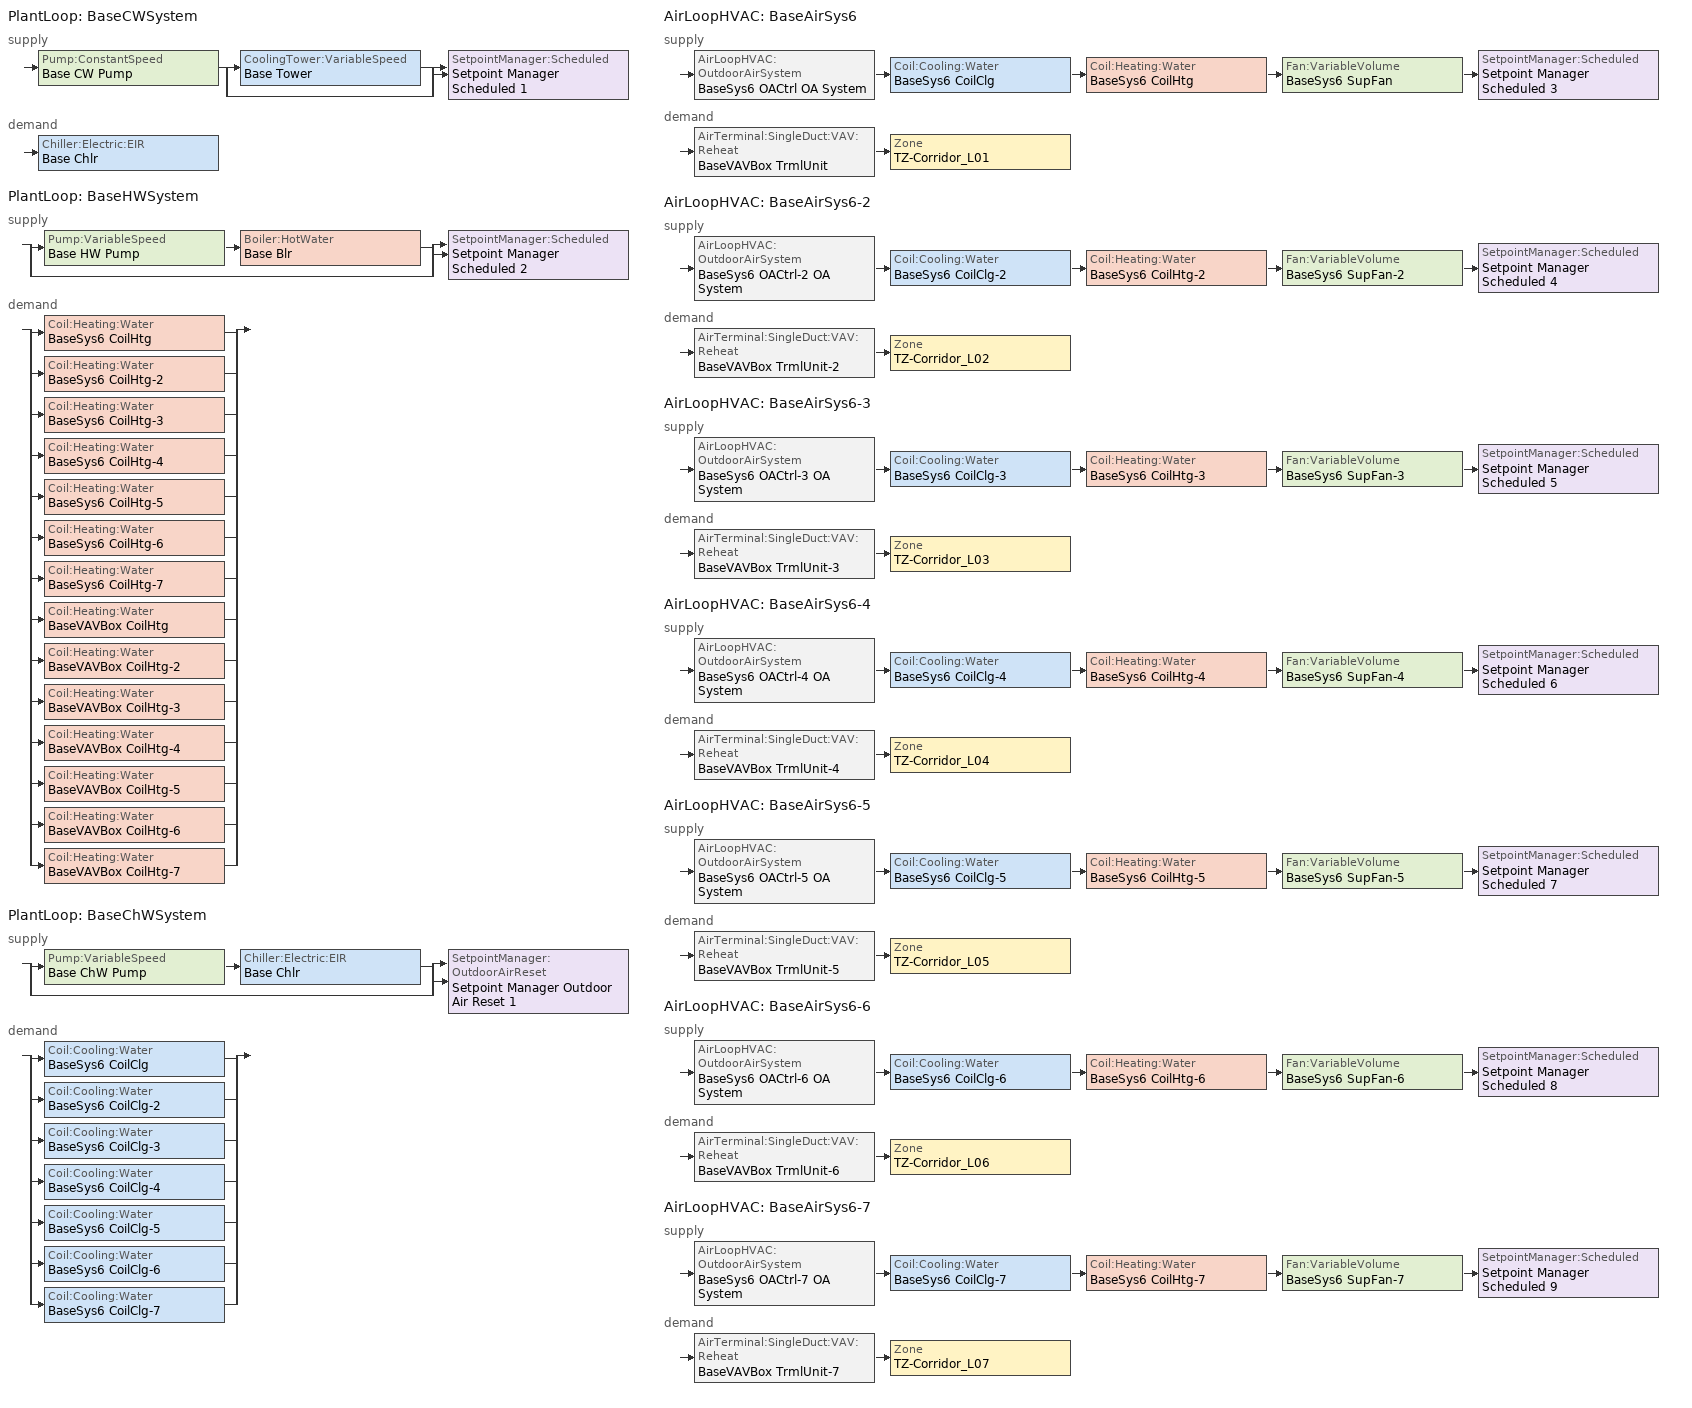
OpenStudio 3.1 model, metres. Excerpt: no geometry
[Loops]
PlantLoop 'BaseCWSystem'
 supply: Pump:ConstantSpeed 'Base CW Pump' > split
  | CoolingTower:VariableSpeed 'Base Tower'
  | bypass
  join > SetpointManager:Scheduled 'Setpoint Manager Scheduled 1'
 demand: Chiller:Electric:EIR 'Base Chlr'
PlantLoop 'BaseHWSystem'
 supply: split
  | Pump:VariableSpeed 'Base HW Pump' > Boiler:HotWater 'Base Blr'
  | bypass
  join > SetpointManager:Scheduled 'Setpoint Manager Scheduled 2'
 demand: split
  | Coil:Heating:Water 'BaseSys6 CoilHtg'
  | Coil:Heating:Water 'BaseSys6 CoilHtg-2'
  | Coil:Heating:Water 'BaseSys6 CoilHtg-3'
  | Coil:Heating:Water 'BaseSys6 CoilHtg-4'
  | Coil:Heating:Water 'BaseSys6 CoilHtg-5'
  | Coil:Heating:Water 'BaseSys6 CoilHtg-6'
  | Coil:Heating:Water 'BaseSys6 CoilHtg-7'
  | Coil:Heating:Water 'BaseVAVBox CoilHtg'
  | Coil:Heating:Water 'BaseVAVBox CoilHtg-2'
  | Coil:Heating:Water 'BaseVAVBox CoilHtg-3'
  | Coil:Heating:Water 'BaseVAVBox CoilHtg-4'
  | Coil:Heating:Water 'BaseVAVBox CoilHtg-5'
  | Coil:Heating:Water 'BaseVAVBox CoilHtg-6'
  | Coil:Heating:Water 'BaseVAVBox CoilHtg-7'
PlantLoop 'BaseChWSystem'
 supply: split
  | Pump:VariableSpeed 'Base ChW Pump' > Chiller:Electric:EIR 'Base Chlr'
  | bypass
  join > SetpointManager:OutdoorAirReset 'Setpoint Manager Outdoor Air Reset 1'
 demand: split
  | Coil:Cooling:Water 'BaseSys6 CoilClg'
  | Coil:Cooling:Water 'BaseSys6 CoilClg-2'
  | Coil:Cooling:Water 'BaseSys6 CoilClg-3'
  | Coil:Cooling:Water 'BaseSys6 CoilClg-4'
  | Coil:Cooling:Water 'BaseSys6 CoilClg-5'
  | Coil:Cooling:Water 'BaseSys6 CoilClg-6'
  | Coil:Cooling:Water 'BaseSys6 CoilClg-7'
AirLoopHVAC 'BaseAirSys6'
 supply: AirLoopHVAC:OutdoorAirSystem 'BaseSys6 OACtrl OA System' > Coil:Cooling:Water 'BaseSys6 CoilClg' > Coil:Heating:Water 'BaseSys6 CoilHtg' > Fan:VariableVolume 'BaseSys6 SupFan' > SetpointManager:Scheduled 'Setpoint Manager Scheduled 3'
 demand: AirTerminal:SingleDuct:VAV:Reheat 'BaseVAVBox TrmlUnit' > Zone 'TZ-Corridor_L01'
AirLoopHVAC 'BaseAirSys6-2'
 supply: AirLoopHVAC:OutdoorAirSystem 'BaseSys6 OACtrl-2 OA System' > Coil:Cooling:Water 'BaseSys6 CoilClg-2' > Coil:Heating:Water 'BaseSys6 CoilHtg-2' > Fan:VariableVolume 'BaseSys6 SupFan-2' > SetpointManager:Scheduled 'Setpoint Manager Scheduled 4'
 demand: AirTerminal:SingleDuct:VAV:Reheat 'BaseVAVBox TrmlUnit-2' > Zone 'TZ-Corridor_L02'
AirLoopHVAC 'BaseAirSys6-3'
 supply: AirLoopHVAC:OutdoorAirSystem 'BaseSys6 OACtrl-3 OA System' > Coil:Cooling:Water 'BaseSys6 CoilClg-3' > Coil:Heating:Water 'BaseSys6 CoilHtg-3' > Fan:VariableVolume 'BaseSys6 SupFan-3' > SetpointManager:Scheduled 'Setpoint Manager Scheduled 5'
 demand: AirTerminal:SingleDuct:VAV:Reheat 'BaseVAVBox TrmlUnit-3' > Zone 'TZ-Corridor_L03'
AirLoopHVAC 'BaseAirSys6-4'
 supply: AirLoopHVAC:OutdoorAirSystem 'BaseSys6 OACtrl-4 OA System' > Coil:Cooling:Water 'BaseSys6 CoilClg-4' > Coil:Heating:Water 'BaseSys6 CoilHtg-4' > Fan:VariableVolume 'BaseSys6 SupFan-4' > SetpointManager:Scheduled 'Setpoint Manager Scheduled 6'
 demand: AirTerminal:SingleDuct:VAV:Reheat 'BaseVAVBox TrmlUnit-4' > Zone 'TZ-Corridor_L04'
AirLoopHVAC 'BaseAirSys6-5'
 supply: AirLoopHVAC:OutdoorAirSystem 'BaseSys6 OACtrl-5 OA System' > Coil:Cooling:Water 'BaseSys6 CoilClg-5' > Coil:Heating:Water 'BaseSys6 CoilHtg-5' > Fan:VariableVolume 'BaseSys6 SupFan-5' > SetpointManager:Scheduled 'Setpoint Manager Scheduled 7'
 demand: AirTerminal:SingleDuct:VAV:Reheat 'BaseVAVBox TrmlUnit-5' > Zone 'TZ-Corridor_L05'
AirLoopHVAC 'BaseAirSys6-6'
 supply: AirLoopHVAC:OutdoorAirSystem 'BaseSys6 OACtrl-6 OA System' > Coil:Cooling:Water 'BaseSys6 CoilClg-6' > Coil:Heating:Water 'BaseSys6 CoilHtg-6' > Fan:VariableVolume 'BaseSys6 SupFan-6' > SetpointManager:Scheduled 'Setpoint Manager Scheduled 8'
 demand: AirTerminal:SingleDuct:VAV:Reheat 'BaseVAVBox TrmlUnit-6' > Zone 'TZ-Corridor_L06'
AirLoopHVAC 'BaseAirSys6-7'
 supply: AirLoopHVAC:OutdoorAirSystem 'BaseSys6 OACtrl-7 OA System' > Coil:Cooling:Water 'BaseSys6 CoilClg-7' > Coil:Heating:Water 'BaseSys6 CoilHtg-7' > Fan:VariableVolume 'BaseSys6 SupFan-7' > SetpointManager:Scheduled 'Setpoint Manager Scheduled 9'
 demand: AirTerminal:SingleDuct:VAV:Reheat 'BaseVAVBox TrmlUnit-7' > Zone 'TZ-Corridor_L07'
[Sizing:Zone] Zone Cooling Design Supply Air Temperature Input Method=TemperatureDifference; Zone Cooling Design Supply Air Temperature {C}=14; Zone Cooling Design Supply Air Temperature Difference {deltaC}=11.1111; Zone Heating Design Supply Air Temperature Input Method=TemperatureDifference; Zone Heating Design Supply Air Temperature {C}=40; Zone Heating Design Supply Air Temperature Difference {deltaC}=13.8889; Zone Cooling Design Supply Air Humidity Ratio {kg-H2O/kg-air}=0.0085; Zone Heating Design Supply Air Humidity Ratio {kg-H2O/kg-air}=0.008; Zone Heating Sizing Factor=1; Zone Cooling Sizing Factor=1; Cooling Design Air Flow Method=DesignDay; Cooling Minimum Air Flow per Zone Floor Area {m3/s-m2}=0; Cooling Minimum Air Flow {m3/s}=0; Cooling Minimum Air Flow Fraction=0; Heating Design Air Flow Method=DesignDayWithLimit; Heating Maximum Air Flow per Zone Floor Area {m3/s-m2}=0; Heating Maximum Air Flow {m3/s}=0; Heating Maximum Air Flow Fraction=0.5; Account for Dedicated Outdoor Air System=No; Dedicated Outdoor Air System Control Strategy=NeutralSupplyAir; Dedicated Outdoor Air Low Setpoint Temperature for Design {C}=autosize; Dedicated Outdoor Air High Setpoint Temperature for Design {C}=autosize
TZ-Corridor_L01; TZ-Corridor_L02; TZ-Corridor_L03; TZ-Corridor_L04; TZ-Corridor_L05; TZ-Corridor_L06; TZ-Corridor_L07
[Zone equipment]
TZ-Corridor_L01: BaseVAVBox TrmlUnit
TZ-Corridor_L02: BaseVAVBox TrmlUnit-2
TZ-Corridor_L03: BaseVAVBox TrmlUnit-3
TZ-Corridor_L04: BaseVAVBox TrmlUnit-4
TZ-Corridor_L05: BaseVAVBox TrmlUnit-5
TZ-Corridor_L06: BaseVAVBox TrmlUnit-6
TZ-Corridor_L07: BaseVAVBox TrmlUnit-7
[PlantLoop] Glycol Concentration=0; Plant Loop Volume {m3}=Autocalculate; Load Distribution Scheme=Optimal
Name | Fluid Type
BaseCWSystem; BaseChWSystem
BaseHWSystem | Water
[Sizing:Plant] Sizing Option=NonCoincident; Zone Timesteps in Averaging Window=1; Coincident Sizing Factor Mode=None
Name | Loop Type | Design Loop Exit Temperature {C} | Loop Design Temperature Difference {deltaC}
BaseCWSystem | Condenser | 26.0556 | 5.55556
BaseHWSystem | Heating | 71.1111 | 22.2222
BaseChWSystem | Cooling | 6.66667 | 11.1111
[CoolingTower:VariableSpeed]
Base Tower: Model Type=CoolToolsCrossFlow; Design Inlet Air Wet-Bulb Temperature {C}=20.5; Design Approach Temperature {deltaC}=5.55556; Design Range Temperature {deltaC}=5.55556; Design Water Flow Rate {m3/s}=autosize; Design Air Flow Rate {m3/s}=autosize; Design Fan Power {W}=autosize; Fan Power Ratio Function of Air Flow Rate Ratio Curve=Cooling Tower Variable Speed 1 Fan Power Ratio Curve; Minimum Air Flow Rate Ratio=0.5; Fraction of Tower Capacity in Free Convection Regime=0.125; Basin Heater Capacity {W/K}=0; Basin Heater Setpoint Temperature {C}=2; Evaporation Loss Mode=SaturatedExit; Evaporation Loss Factor {percent/K}=0.2; Drift Loss Percent {percent}=0.008; Blowdown Calculation Mode=ConcentrationRatio; Blowdown Concentration Ratio=3; Number of Cells=1; Sizing Factor=1
[Pump:ConstantSpeed]
Base CW Pump: Rated Flow Rate {m3/s}=autosize; Rated Pump Head {Pa}=0; Rated Power Consumption {W}=autosize; Motor Efficiency=1; Fraction of Motor Inefficiencies to Fluid Stream=0; Pump Control Type=Intermittent; Design Power Sizing Method=PowerPerFlowPerPressure; Design Electric Power per Unit Flow Rate {W/(m3/s)}=348701.1; Design Shaft Power per Unit Flow Rate per Unit Head {W-s/m3-Pa}=1.28205
[SetpointManager:Scheduled] Control Variable=Temperature
Name | Schedule | Setpoint Node or NodeList
Setpoint Manager Scheduled 1 | BaseCWSystem Supply Temp Schedule | BaseCWSystem Supply Mixer Outlet Node
Setpoint Manager Scheduled 2 | BaseHWSystem Supply Temp Schedule | BaseHWSystem Supply Mixer Outlet Node
Setpoint Manager Scheduled 3 | BaseAirSys6 Supply Air Temp Schedule | BaseSys6 SupFan Outlet Node
Setpoint Manager Scheduled 4 | BaseAirSys6-2 Supply Air Temp Schedule | BaseSys6 SupFan-2 Outlet Node
Setpoint Manager Scheduled 5 | BaseAirSys6-3 Supply Air Temp Schedule | BaseSys6 SupFan-3 Outlet Node
Setpoint Manager Scheduled 6 | BaseAirSys6-4 Supply Air Temp Schedule | BaseSys6 SupFan-4 Outlet Node
Setpoint Manager Scheduled 7 | BaseAirSys6-5 Supply Air Temp Schedule | BaseSys6 SupFan-5 Outlet Node
Setpoint Manager Scheduled 8 | BaseAirSys6-6 Supply Air Temp Schedule | BaseSys6 SupFan-6 Outlet Node
Setpoint Manager Scheduled 9 | BaseAirSys6-7 Supply Air Temp Schedule | BaseSys6 SupFan-7 Outlet Node
[Boiler:HotWater]
Base Blr: Fuel Type=NaturalGas; Nominal Thermal Efficiency=0.9; Efficiency Curve Temperature Evaluation Variable=EnteringBoiler; Normalized Boiler Efficiency Curve=BlrHWCondBlrFIRRatio_fQRatioTewtSI; Water Outlet Upper Temperature Limit {C}=99; Boiler Flow Mode=LeavingSetpointModulated; Parasitic Electric Load {W}=0; Sizing Factor=1
[Pump:VariableSpeed] Rated Pump Head {Pa}=0; Motor Efficiency=1; Coefficient 1 of the Part Load Performance Curve=0.0273; Coefficient 2 of the Part Load Performance Curve=-0.1317; Coefficient 3 of the Part Load Performance Curve=0.6642; Coefficient 4 of the Part Load Performance Curve=0.4445; Pump Control Type=Intermittent; Skin Loss Radiative Fraction=0.5; Design Power Sizing Method=PowerPerFlowPerPressure; Design Electric Power per Unit Flow Rate {W/(m3/s)}=348701.1; Design Shaft Power per Unit Flow Rate per Unit Head {W-s/m3-Pa}=1.28205; Design Minimum Flow Rate Fraction=0
Base HW Pump; Base ChW Pump
[Chiller:Electric:EIR]
Base Chlr: Reference Capacity {W}=Autosize; Reference COP {W/W}=5.06043; Reference Entering Condenser Fluid Temperature {C}=26.0556; Reference Chilled Water Flow Rate {m3/s}=Autosize; Cooling Capacity Function of Temperature Curve=ChlrWtrCentPathBGtEql600tonQRatio_fTchwsTcwsSI; Electric Input to Cooling Output Ratio Function of Temperature Curve=ChlrWtrCentPathBGtEql600tonEIRRatio_fTchwsTcwsSI; Electric Input to Cooling Output Ratio Function of Part Load Ratio Curve=ChlrWtrCentPathBGtEql600tonEIRRatio_fQRatio; Minimum Part Load Ratio=0.15; Minimum Unloading Ratio=0.15; Condenser Type=WaterCooled; Chiller Flow Mode=LeavingSetpointModulated; Design Heat Recovery Water Flow Rate {m3/s}=Autosize; Sizing Factor=1; Basin Heater Capacity {W/K}=0; Basin Heater Setpoint Temperature {C}=10; Condenser Heat Recovery Relative Capacity Fraction=1
[SetpointManager:OutdoorAirReset]
Setpoint Manager Outdoor Air Reset 1: Control Variable=Temperature; Setpoint at Outdoor Low Temperature {C}=12.2222; Outdoor Low Temperature {C}=15.5556; Setpoint at Outdoor High Temperature {C}=6.66667; Outdoor High Temperature {C}=26.6667; Setpoint Node or NodeList=BaseChWSystem Supply Mixer Outlet Node
[AirLoopHVAC] Availability Schedule=OfficeHVACAvail; Design Supply Air Flow Rate {m3/s}=autosize; Design Return Air Flow Fraction of Supply Air Flow=1
BaseAirSys6; BaseAirSys6-2; BaseAirSys6-3; BaseAirSys6-4; BaseAirSys6-5; BaseAirSys6-6; BaseAirSys6-7
[Sizing:System] Type of Load to Size On=Sensible; Design Outdoor Air Flow Rate {m3/s}=Autosize; Central Heating Maximum System Air Flow Ratio=0.5; Preheat Design Temperature {C}=5.68434e-14; Preheat Design Humidity Ratio {kg-H2O/kg-Air}=0; Precool Design Temperature {C}=5.68434e-14; Precool Design Humidity Ratio {kg-H2O/kg-Air}=0; Central Cooling Design Supply Air Temperature {C}=12.7778; Central Heating Design Supply Air Temperature {C}=15.5556; Sizing Option=Coincident; 100% Outdoor Air in Cooling=No; 100% Outdoor Air in Heating=No; Central Cooling Design Supply Air Humidity Ratio {kg-H2O/kg-Air}=0.0085; Central Heating Design Supply Air Humidity Ratio {kg-H2O/kg-Air}=0.008; Cooling Design Air Flow Method=DesignDay; Cooling Design Air Flow Rate {m3/s}=0; Heating Design Air Flow Method=DesignDay; Heating Design Air Flow Rate {m3/s}=0; System Outdoor Air Method=ZoneSum; Zone Maximum Outdoor Air Fraction=1; Cooling Supply Air Flow Rate Per Floor Area {m3/s-m2}=0.00996765; Cooling Fraction of Autosized Cooling Supply Air Flow Rate=1; Cooling Supply Air Flow Rate Per Unit Cooling Capacity {m3/s-W}=3.94755e-05; Heating Supply Air Flow Rate Per Floor Area {m3/s-m2}=0.00996765; Heating Fraction of Autosized Heating Supply Air Flow Rate=1; Heating Fraction of Autosized Cooling Supply Air Flow Rate=1; Heating Supply Air Flow Rate Per Unit Heating Capacity {m3/s-W}=3.15882e-05; Cooling Design Capacity Method=CoolingDesignCapacity; Cooling Design Capacity {W}=autosize; Cooling Design Capacity Per Floor Area {W/m2}=234.7; Fraction of Autosized Cooling Design Capacity=1; Heating Design Capacity Method=HeatingDesignCapacity; Heating Design Capacity {W}=autosize; Heating Design Capacity Per Floor Area {W/m2}=157; Fraction of Autosized Heating Design Capacity=1; Central Cooling Capacity Control Method=OnOff
BaseAirSys6; BaseAirSys6-2; BaseAirSys6-3; BaseAirSys6-4; BaseAirSys6-5; BaseAirSys6-6; BaseAirSys6-7
[Fan:VariableVolume] Availability Schedule=Always On Discrete; Fan Total Efficiency=1; Pressure Rise {Pa}=0; Maximum Flow Rate {m3/s}=Autosize; Fan Power Minimum Flow Rate Input Method=FixedFlowRate; Fan Power Minimum Flow Fraction=0; Fan Power Minimum Air Flow Rate {m3/s}=0; Motor Efficiency=1; Motor In Airstream Fraction=1; Fan Power Coefficient 1=0.04076; Fan Power Coefficient 2=0.088045; Fan Power Coefficient 3=-0.072926; Fan Power Coefficient 4=0.94374; Fan Power Coefficient 5=0
BaseSys6 SupFan; BaseSys6 SupFan-2; BaseSys6 SupFan-3; BaseSys6 SupFan-4; BaseSys6 SupFan-5; BaseSys6 SupFan-6; BaseSys6 SupFan-7
[Coil:Heating:Water] Availability Schedule=Always On Discrete; Rated Inlet Water Temperature {C}=71.1111; Rated Inlet Air Temperature {C}=16.6; Rated Outlet Water Temperature {C}=48.8889; Rated Outlet Air Temperature {C}=32.2
BaseSys6 CoilHtg; BaseSys6 CoilHtg-2; BaseSys6 CoilHtg-3; BaseSys6 CoilHtg-4; BaseSys6 CoilHtg-5; BaseSys6 CoilHtg-6; BaseSys6 CoilHtg-7; BaseVAVBox CoilHtg; BaseVAVBox CoilHtg-2; BaseVAVBox CoilHtg-3; BaseVAVBox CoilHtg-4; BaseVAVBox CoilHtg-5; BaseVAVBox CoilHtg-6; BaseVAVBox CoilHtg-7
[Controller:WaterCoil] Minimum Actuated Flow {m3/s}=0
Name | Water Coil | Action | Controller Convergence Tolerance {deltaC}
Controller Water Coil 1 | BaseSys6 CoilHtg | Normal | 0.1
Controller Water Coil 2 | BaseSys6 CoilClg | Reverse
Controller Water Coil 3 | BaseSys6 CoilHtg-2 | Normal | 0.1
Controller Water Coil 4 | BaseSys6 CoilClg-2 | Reverse
Controller Water Coil 5 | BaseSys6 CoilHtg-3 | Normal | 0.1
Controller Water Coil 6 | BaseSys6 CoilClg-3 | Reverse
Controller Water Coil 7 | BaseSys6 CoilHtg-4 | Normal | 0.1
Controller Water Coil 8 | BaseSys6 CoilClg-4 | Reverse
Controller Water Coil 9 | BaseSys6 CoilHtg-5 | Normal | 0.1
Controller Water Coil 10 | BaseSys6 CoilClg-5 | Reverse
Controller Water Coil 11 | BaseSys6 CoilHtg-6 | Normal | 0.1
Controller Water Coil 12 | BaseSys6 CoilClg-6 | Reverse
Controller Water Coil 13 | BaseSys6 CoilHtg-7 | Normal | 0.1
Controller Water Coil 14 | BaseSys6 CoilClg-7 | Reverse
Controller Water Coil 15 | BaseVAVBox CoilHtg | Normal
Controller Water Coil 16 | BaseVAVBox CoilHtg-2 | Normal
Controller Water Coil 17 | BaseVAVBox CoilHtg-3 | Normal
Controller Water Coil 18 | BaseVAVBox CoilHtg-4 | Normal
Controller Water Coil 19 | BaseVAVBox CoilHtg-5 | Normal
Controller Water Coil 20 | BaseVAVBox CoilHtg-6 | Normal
Controller Water Coil 21 | BaseVAVBox CoilHtg-7 | Normal
[Coil:Cooling:Water] Availability Schedule=Always On Discrete; Design Inlet Air Temperature {C}=Autosize; Design Outlet Air Temperature {C}=Autosize; Design Inlet Air Humidity Ratio {kg-H2O/kg-air}=Autosize; Design Outlet Air Humidity Ratio {kg-H2O/kg-air}=Autosize; Type of Analysis=DetailedAnalysis
BaseSys6 CoilClg; BaseSys6 CoilClg-2; BaseSys6 CoilClg-3; BaseSys6 CoilClg-4; BaseSys6 CoilClg-5; BaseSys6 CoilClg-6; BaseSys6 CoilClg-7
[Controller:OutdoorAir] Minimum Outdoor Air Flow Rate {m3/s}=0; Maximum Outdoor Air Flow Rate {m3/s}=Autosize; Economizer Control Type=NoEconomizer; Economizer Control Action Type=ModulateFlow; Economizer Maximum Limit Enthalpy {J/kg}=64000; Lockout Type=NoLockout; Minimum Limit Type=FixedMinimum; High Humidity Control=No; Heat Recovery Bypass Control Type=BypassWhenWithinEconomizerLimits
Name | Minimum Outdoor Air Schedule | Controller Mechanical Ventilation
BaseSys6 OACtrl | BaseSys6 OACtrl Schedule | BaseSys6 OACtrl Mech Vent Controller
BaseSys6 OACtrl-2 | BaseSys6 OACtrl-2 Schedule | BaseSys6 OACtrl-2 Mech Vent Controller
BaseSys6 OACtrl-3 | BaseSys6 OACtrl-3 Schedule | BaseSys6 OACtrl-3 Mech Vent Controller
BaseSys6 OACtrl-4 | BaseSys6 OACtrl-4 Schedule | BaseSys6 OACtrl-4 Mech Vent Controller
BaseSys6 OACtrl-5 | BaseSys6 OACtrl-5 Schedule | BaseSys6 OACtrl-5 Mech Vent Controller
BaseSys6 OACtrl-6 | BaseSys6 OACtrl-6 Schedule | BaseSys6 OACtrl-6 Mech Vent Controller
BaseSys6 OACtrl-7 | BaseSys6 OACtrl-7 Schedule | BaseSys6 OACtrl-7 Mech Vent Controller
[Controller:MechanicalVentilation] Availability Schedule=Always On Discrete; System Outdoor Air Method=ZoneSum
BaseSys6 OACtrl Mech Vent Controller; BaseSys6 OACtrl-2 Mech Vent Controller; BaseSys6 OACtrl-3 Mech Vent Controller; BaseSys6 OACtrl-4 Mech Vent Controller; BaseSys6 OACtrl-5 Mech Vent Controller; BaseSys6 OACtrl-6 Mech Vent Controller; BaseSys6 OACtrl-7 Mech Vent Controller
[AirLoopHVAC:OutdoorAirSystem]
Name | Controller
BaseSys6 OACtrl OA System | BaseSys6 OACtrl
BaseSys6 OACtrl-2 OA System | BaseSys6 OACtrl-2
BaseSys6 OACtrl-3 OA System | BaseSys6 OACtrl-3
BaseSys6 OACtrl-4 OA System | BaseSys6 OACtrl-4
BaseSys6 OACtrl-5 OA System | BaseSys6 OACtrl-5
BaseSys6 OACtrl-6 OA System | BaseSys6 OACtrl-6
BaseSys6 OACtrl-7 OA System | BaseSys6 OACtrl-7
[AirTerminal:SingleDuct:VAV:Reheat] Availability Schedule=Always On Discrete; Maximum Air Flow Rate {m3/s}=AutoSize; Zone Minimum Air Flow Input Method=FixedFlowRate; Constant Minimum Air Flow Fraction=0.3; Maximum Hot Water or Steam Flow Rate {m3/s}=AutoSize; Minimum Hot Water or Steam Flow Rate {m3/s}=0; Convergence Tolerance=0.001; Damper Heating Action=Reverse; Maximum Flow Fraction During Reheat=0.5; Maximum Reheat Air Temperature {C}=35; Control For Outdoor Air=No
Name | Fixed Minimum Air Flow Rate {m3/s} | Reheat Coil
BaseVAVBox TrmlUnit | 0.17283 | BaseVAVBox CoilHtg
BaseVAVBox TrmlUnit-2 | 0.379745 | BaseVAVBox CoilHtg-2
BaseVAVBox TrmlUnit-3 | 0.550583 | BaseVAVBox CoilHtg-3
BaseVAVBox TrmlUnit-4 | 0.450641 | BaseVAVBox CoilHtg-4
BaseVAVBox TrmlUnit-5 | 0.454902 | BaseVAVBox CoilHtg-5
BaseVAVBox TrmlUnit-6 | 0.454905 | BaseVAVBox CoilHtg-6
BaseVAVBox TrmlUnit-7 | 0.454905 | BaseVAVBox CoilHtg-7
[Curve:Biquadratic] Minimum Value of y=15.56
Name | Coefficient1 Constant | Coefficient2 x | Coefficient3 x**2 | Coefficient4 y | Coefficient5 y**2 | Coefficient6 x*y | Minimum Value of x | Maximum Value of x | Maximum Value of y | Minimum Curve Output | Maximum Curve Output
BlrHWCondBlrFIRRatio_fQRatioTewtSI | 1.19381 | -0.110825 | 0.039514 | -0.006371 | 3.8e-05 | 0.00083 | 0.1 | 1 | 71.1 | 0.93 | 1.05
ChlrWtrCentPathBGtEql600tonQRatio_fTchwsTcwsSI | 0.854454 | 0.042526 | -0.000185 | 0.011697 | -0.000497 | -0.000412 | 4.44 | 12.22 | 29.44 | 0.9 | 1.33
ChlrWtrCentPathBGtEql600tonEIRRatio_fTchwsTcwsSI | 0.737625 | 0.001456 | -0.000223 | 0.007116 | 0.000267 | -0.000735 | 4.44 | 12.22 | 29.44 | 0.76 | 1.08
[Curve:Cubic]
Cooling Tower Variable Speed 1 Fan Power Ratio Curve: Coefficient1 Constant=-0.0093; Coefficient2 x=0.0512; Coefficient3 x**2=-0.0838; Coefficient4 x**3=1.0419; Minimum Value of x=0.15; Maximum Value of x=1
[Curve:Quadratic]
ChlrWtrCentPathBGtEql600tonEIRRatio_fQRatio: Coefficient1 Constant=0.107426; Coefficient2 x=0.156775; Coefficient3 x**2=0.739345; Minimum Value of x=0.1; Maximum Value of x=100; Minimum Curve Output=0.13
[Schedule:Day]
OfficeHVACAvailSun; BaseSys6 OACtrl Schedule Week 1 Sunday; BaseSys6 OACtrl Schedule Week 1 Holiday; BaseSys6 OACtrl Schedule Week 1 Custom 1; BaseSys6 OACtrl Schedule Week 1 Custom 2; BaseSys6 OACtrl-2 Schedule Week 1 Sunday; BaseSys6 OACtrl-2 Schedule Week 1 Holiday; BaseSys6 OACtrl-2 Schedule Week 1 Custom 1; BaseSys6 OACtrl-2 Schedule Week 1 Custom 2; BaseSys6 OACtrl-3 Schedule Week 1 Sunday; BaseSys6 OACtrl-3 Schedule Week 1 Holiday; BaseSys6 OACtrl-3 Schedule Week 1 Custom 1; BaseSys6 OACtrl-3 Schedule Week 1 Custom 2; BaseSys6 OACtrl-4 Schedule Week 1 Sunday; BaseSys6 OACtrl-4 Schedule Week 1 Holiday; BaseSys6 OACtrl-4 Schedule Week 1 Custom 1; BaseSys6 OACtrl-4 Schedule Week 1 Custom 2; BaseSys6 OACtrl-5 Schedule Week 1 Sunday; BaseSys6 OACtrl-5 Schedule Week 1 Holiday; BaseSys6 OACtrl-5 Schedule Week 1 Custom 1; BaseSys6 OACtrl-5 Schedule Week 1 Custom 2; BaseSys6 OACtrl-6 Schedule Week 1 Sunday; BaseSys6 OACtrl-6 Schedule Week 1 Holiday; BaseSys6 OACtrl-6 Schedule Week 1 Custom 1; BaseSys6 OACtrl-6 Schedule Week 1 Custom 2; BaseSys6 OACtrl-7 Schedule Week 1 Sunday; BaseSys6 OACtrl-7 Schedule Week 1 Holiday; BaseSys6 OACtrl-7 Schedule Week 1 Custom 1; BaseSys6 OACtrl-7 Schedule Week 1 Custom 2: 1, 0, 0, 2, 0, 0, 3, 0, 0, 4, 0, 0, 5, 0, 0, 6, 0, 0, 7, 0, 0, 8, 0, 0, 9, 0, 0, 10, 0, 0, 11, 0, 0, 12, 0, 0, 13, 0, 0, 14, 0, 0, 15, 0, 0, 16, 0, 0, 17, 0, 0, 18, 0, 0, 19, 0, 0, 20, 0, 0, 21, 0, 0, 22, 0, 0, 23, 0, 0, 24, 0, 0
OfficeHVACAvailWD; BaseSys6 OACtrl Schedule Week 1 Monday; BaseSys6 OACtrl Schedule Week 1 Tuesday; BaseSys6 OACtrl Schedule Week 1 Wednesday; BaseSys6 OACtrl Schedule Week 1 Thursday; BaseSys6 OACtrl Schedule Week 1 Friday; BaseSys6 OACtrl-2 Schedule Week 1 Monday; BaseSys6 OACtrl-2 Schedule Week 1 Tuesday; BaseSys6 OACtrl-2 Schedule Week 1 Wednesday; BaseSys6 OACtrl-2 Schedule Week 1 Thursday; BaseSys6 OACtrl-2 Schedule Week 1 Friday; BaseSys6 OACtrl-3 Schedule Week 1 Monday; BaseSys6 OACtrl-3 Schedule Week 1 Tuesday; BaseSys6 OACtrl-3 Schedule Week 1 Wednesday; BaseSys6 OACtrl-3 Schedule Week 1 Thursday; BaseSys6 OACtrl-3 Schedule Week 1 Friday; BaseSys6 OACtrl-4 Schedule Week 1 Monday; BaseSys6 OACtrl-4 Schedule Week 1 Tuesday; BaseSys6 OACtrl-4 Schedule Week 1 Wednesday; BaseSys6 OACtrl-4 Schedule Week 1 Thursday; BaseSys6 OACtrl-4 Schedule Week 1 Friday; BaseSys6 OACtrl-5 Schedule Week 1 Monday; BaseSys6 OACtrl-5 Schedule Week 1 Tuesday; BaseSys6 OACtrl-5 Schedule Week 1 Wednesday; BaseSys6 OACtrl-5 Schedule Week 1 Thursday; BaseSys6 OACtrl-5 Schedule Week 1 Friday; BaseSys6 OACtrl-6 Schedule Week 1 Monday; BaseSys6 OACtrl-6 Schedule Week 1 Tuesday; BaseSys6 OACtrl-6 Schedule Week 1 Wednesday; BaseSys6 OACtrl-6 Schedule Week 1 Thursday; BaseSys6 OACtrl-6 Schedule Week 1 Friday; BaseSys6 OACtrl-7 Schedule Week 1 Monday; BaseSys6 OACtrl-7 Schedule Week 1 Tuesday; BaseSys6 OACtrl-7 Schedule Week 1 Wednesday; BaseSys6 OACtrl-7 Schedule Week 1 Thursday; BaseSys6 OACtrl-7 Schedule Week 1 Friday: 1, 0, 0, 2, 0, 0, 3, 0, 0, 4, 0, 0, 5, 0, 0, 6, 0, 1, 7, 0, 1, 8, 0, 1, 9, 0, 1, 10, 0, 1, 11, 0, 1, 12, 0, 1, 13, 0, 1, 14, 0, 1, 15, 0, 1, 16, 0, 1, 17, 0, 1, 18, 0, 1, 19, 0, 1, 20, 0, 1, 21, 0, 1, 22, 0, 1, 23, 0, 1, 24, 0, 1
OfficeHVACAvailSat; BaseSys6 OACtrl Schedule Week 1 Saturday; BaseSys6 OACtrl-2 Schedule Week 1 Saturday; BaseSys6 OACtrl-3 Schedule Week 1 Saturday; BaseSys6 OACtrl-4 Schedule Week 1 Saturday; BaseSys6 OACtrl-5 Schedule Week 1 Saturday; BaseSys6 OACtrl-6 Schedule Week 1 Saturday; BaseSys6 OACtrl-7 Schedule Week 1 Saturday: 1, 0, 0, 2, 0, 0, 3, 0, 0, 4, 0, 0, 5, 0, 0, 6, 0, 1, 7, 0, 1, 8, 0, 1, 9, 0, 1, 10, 0, 1, 11, 0, 1, 12, 0, 1, 13, 0, 1, 14, 0, 1, 15, 0, 1, 16, 0, 1, 17, 0, 1, 18, 0, 1, 19, 0, 1, 20, 0, 0, 21, 0, 0, 22, 0, 0, 23, 0, 0, 24, 0, 0
AllOnHVACAvailDay; BaseSys6 OACtrl Schedule Week 1 Summer; BaseSys6 OACtrl Schedule Week 1 Winter; BaseSys6 OACtrl-2 Schedule Week 1 Summer; BaseSys6 OACtrl-2 Schedule Week 1 Winter; BaseSys6 OACtrl-3 Schedule Week 1 Summer; BaseSys6 OACtrl-3 Schedule Week 1 Winter; BaseSys6 OACtrl-4 Schedule Week 1 Summer; BaseSys6 OACtrl-4 Schedule Week 1 Winter; BaseSys6 OACtrl-5 Schedule Week 1 Summer; BaseSys6 OACtrl-5 Schedule Week 1 Winter; BaseSys6 OACtrl-6 Schedule Week 1 Summer; BaseSys6 OACtrl-6 Schedule Week 1 Winter; BaseSys6 OACtrl-7 Schedule Week 1 Summer; BaseSys6 OACtrl-7 Schedule Week 1 Winter: 1, 0, 1, 2, 0, 1, 3, 0, 1, 4, 0, 1, 5, 0, 1, 6, 0, 1, 7, 0, 1, 8, 0, 1, 9, 0, 1, 10, 0, 1, 11, 0, 1, 12, 0, 1, 13, 0, 1, 14, 0, 1, 15, 0, 1, 16, 0, 1, 17, 0, 1, 18, 0, 1, 19, 0, 1, 20, 0, 1, 21, 0, 1, 22, 0, 1, 23, 0, 1, 24, 0, 1
Schedule Day 1: 24, 0, 21.1111
Schedule Day 2: 24, 0, 71.1111
Schedule Day 3; Schedule Day 4; Schedule Day 5; Schedule Day 6; Schedule Day 7; Schedule Day 8; Schedule Day 9: 24, 0, 12.7778
[Schedule:Week]
OfficeHVACAvailWk: OfficeHVACAvailSun, OfficeHVACAvailWD, OfficeHVACAvailWD, OfficeHVACAvailWD, OfficeHVACAvailWD, OfficeHVACAvailWD, OfficeHVACAvailSat, OfficeHVACAvailSun, AllOnHVACAvailDay, AllOnHVACAvailDay, OfficeHVACAvailSun, OfficeHVACAvailSun
BaseSys6 OACtrl Schedule Week 1: BaseSys6 OACtrl Schedule Week 1 Sunday, BaseSys6 OACtrl Schedule Week 1 Monday, BaseSys6 OACtrl Schedule Week 1 Tuesday, BaseSys6 OACtrl Schedule Week 1 Wednesday, BaseSys6 OACtrl Schedule Week 1 Thursday, BaseSys6 OACtrl Schedule Week 1 Friday, BaseSys6 OACtrl Schedule Week 1 Saturday, BaseSys6 OACtrl Schedule Week 1 Holiday, BaseSys6 OACtrl Schedule Week 1 Summer, BaseSys6 OACtrl Schedule Week 1 Winter, BaseSys6 OACtrl Schedule Week 1 Custom 1, BaseSys6 OACtrl Schedule Week 1 Custom 2
BaseSys6 OACtrl-2 Schedule Week 1: BaseSys6 OACtrl-2 Schedule Week 1 Sunday, BaseSys6 OACtrl-2 Schedule Week 1 Monday, BaseSys6 OACtrl-2 Schedule Week 1 Tuesday, BaseSys6 OACtrl-2 Schedule Week 1 Wednesday, BaseSys6 OACtrl-2 Schedule Week 1 Thursday, BaseSys6 OACtrl-2 Schedule Week 1 Friday, BaseSys6 OACtrl-2 Schedule Week 1 Saturday, BaseSys6 OACtrl-2 Schedule Week 1 Holiday, BaseSys6 OACtrl-2 Schedule Week 1 Summer, BaseSys6 OACtrl-2 Schedule Week 1 Winter, BaseSys6 OACtrl-2 Schedule Week 1 Custom 1, BaseSys6 OACtrl-2 Schedule Week 1 Custom 2
BaseSys6 OACtrl-3 Schedule Week 1: BaseSys6 OACtrl-3 Schedule Week 1 Sunday, BaseSys6 OACtrl-3 Schedule Week 1 Monday, BaseSys6 OACtrl-3 Schedule Week 1 Tuesday, BaseSys6 OACtrl-3 Schedule Week 1 Wednesday, BaseSys6 OACtrl-3 Schedule Week 1 Thursday, BaseSys6 OACtrl-3 Schedule Week 1 Friday, BaseSys6 OACtrl-3 Schedule Week 1 Saturday, BaseSys6 OACtrl-3 Schedule Week 1 Holiday, BaseSys6 OACtrl-3 Schedule Week 1 Summer, BaseSys6 OACtrl-3 Schedule Week 1 Winter, BaseSys6 OACtrl-3 Schedule Week 1 Custom 1, BaseSys6 OACtrl-3 Schedule Week 1 Custom 2
BaseSys6 OACtrl-4 Schedule Week 1: BaseSys6 OACtrl-4 Schedule Week 1 Sunday, BaseSys6 OACtrl-4 Schedule Week 1 Monday, BaseSys6 OACtrl-4 Schedule Week 1 Tuesday, BaseSys6 OACtrl-4 Schedule Week 1 Wednesday, BaseSys6 OACtrl-4 Schedule Week 1 Thursday, BaseSys6 OACtrl-4 Schedule Week 1 Friday, BaseSys6 OACtrl-4 Schedule Week 1 Saturday, BaseSys6 OACtrl-4 Schedule Week 1 Holiday, BaseSys6 OACtrl-4 Schedule Week 1 Summer, BaseSys6 OACtrl-4 Schedule Week 1 Winter, BaseSys6 OACtrl-4 Schedule Week 1 Custom 1, BaseSys6 OACtrl-4 Schedule Week 1 Custom 2
BaseSys6 OACtrl-5 Schedule Week 1: BaseSys6 OACtrl-5 Schedule Week 1 Sunday, BaseSys6 OACtrl-5 Schedule Week 1 Monday, BaseSys6 OACtrl-5 Schedule Week 1 Tuesday, BaseSys6 OACtrl-5 Schedule Week 1 Wednesday, BaseSys6 OACtrl-5 Schedule Week 1 Thursday, BaseSys6 OACtrl-5 Schedule Week 1 Friday, BaseSys6 OACtrl-5 Schedule Week 1 Saturday, BaseSys6 OACtrl-5 Schedule Week 1 Holiday, BaseSys6 OACtrl-5 Schedule Week 1 Summer, BaseSys6 OACtrl-5 Schedule Week 1 Winter, BaseSys6 OACtrl-5 Schedule Week 1 Custom 1, BaseSys6 OACtrl-5 Schedule Week 1 Custom 2
BaseSys6 OACtrl-6 Schedule Week 1: BaseSys6 OACtrl-6 Schedule Week 1 Sunday, BaseSys6 OACtrl-6 Schedule Week 1 Monday, BaseSys6 OACtrl-6 Schedule Week 1 Tuesday, BaseSys6 OACtrl-6 Schedule Week 1 Wednesday, BaseSys6 OACtrl-6 Schedule Week 1 Thursday, BaseSys6 OACtrl-6 Schedule Week 1 Friday, BaseSys6 OACtrl-6 Schedule Week 1 Saturday, BaseSys6 OACtrl-6 Schedule Week 1 Holiday, BaseSys6 OACtrl-6 Schedule Week 1 Summer, BaseSys6 OACtrl-6 Schedule Week 1 Winter, BaseSys6 OACtrl-6 Schedule Week 1 Custom 1, BaseSys6 OACtrl-6 Schedule Week 1 Custom 2
BaseSys6 OACtrl-7 Schedule Week 1: BaseSys6 OACtrl-7 Schedule Week 1 Sunday, BaseSys6 OACtrl-7 Schedule Week 1 Monday, BaseSys6 OACtrl-7 Schedule Week 1 Tuesday, BaseSys6 OACtrl-7 Schedule Week 1 Wednesday, BaseSys6 OACtrl-7 Schedule Week 1 Thursday, BaseSys6 OACtrl-7 Schedule Week 1 Friday, BaseSys6 OACtrl-7 Schedule Week 1 Saturday, BaseSys6 OACtrl-7 Schedule Week 1 Holiday, BaseSys6 OACtrl-7 Schedule Week 1 Summer, BaseSys6 OACtrl-7 Schedule Week 1 Winter, BaseSys6 OACtrl-7 Schedule Week 1 Custom 1, BaseSys6 OACtrl-7 Schedule Week 1 Custom 2
[Schedule:Year]
OfficeHVACAvail: 12, 31, OfficeHVACAvailWk
BaseSys6 OACtrl Schedule: 12, 31, BaseSys6 OACtrl Schedule Week 1
BaseSys6 OACtrl-2 Schedule: 12, 31, BaseSys6 OACtrl-2 Schedule Week 1
BaseSys6 OACtrl-3 Schedule: 12, 31, BaseSys6 OACtrl-3 Schedule Week 1
BaseSys6 OACtrl-4 Schedule: 12, 31, BaseSys6 OACtrl-4 Schedule Week 1
BaseSys6 OACtrl-5 Schedule: 12, 31, BaseSys6 OACtrl-5 Schedule Week 1
BaseSys6 OACtrl-6 Schedule: 12, 31, BaseSys6 OACtrl-6 Schedule Week 1
BaseSys6 OACtrl-7 Schedule: 12, 31, BaseSys6 OACtrl-7 Schedule Week 1
[Schedule:Ruleset]
Name | Default Day Schedule
BaseCWSystem Supply Temp Schedule | Schedule Day 1
BaseHWSystem Supply Temp Schedule | Schedule Day 2
BaseAirSys6 Supply Air Temp Schedule | Schedule Day 3
BaseAirSys6-2 Supply Air Temp Schedule | Schedule Day 4
BaseAirSys6-3 Supply Air Temp Schedule | Schedule Day 5
BaseAirSys6-4 Supply Air Temp Schedule | Schedule Day 6
BaseAirSys6-5 Supply Air Temp Schedule | Schedule Day 7
BaseAirSys6-6 Supply Air Temp Schedule | Schedule Day 8
BaseAirSys6-7 Supply Air Temp Schedule | Schedule Day 9
[Schedule:Constant]
Always On Discrete: Value=1
